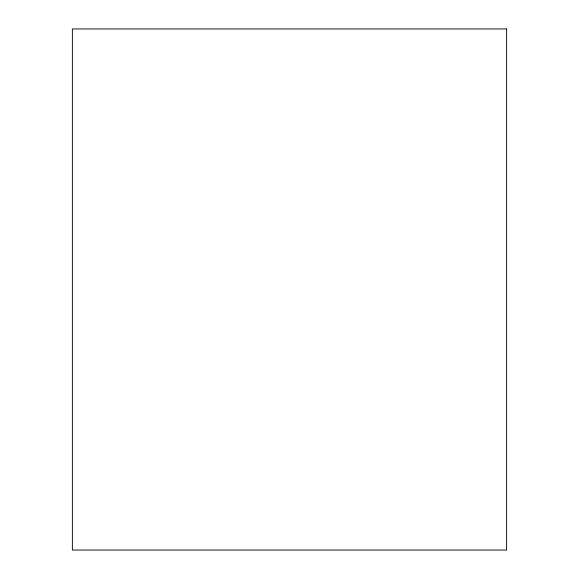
<?xml version="1.0" encoding="UTF-8"?>
<svg xmlns="http://www.w3.org/2000/svg" width="579" height="579" viewBox="0 0 579 579"><rect width="100%" height="100%" fill="white"/><g stroke="black" fill="none" stroke-linecap="round" stroke-linejoin="round"><path stroke-width="0.87" d="M506.625 28.95L72.375 28.95L72.375 550.05L506.625 550.05L506.625 28.95"/></g></svg>
